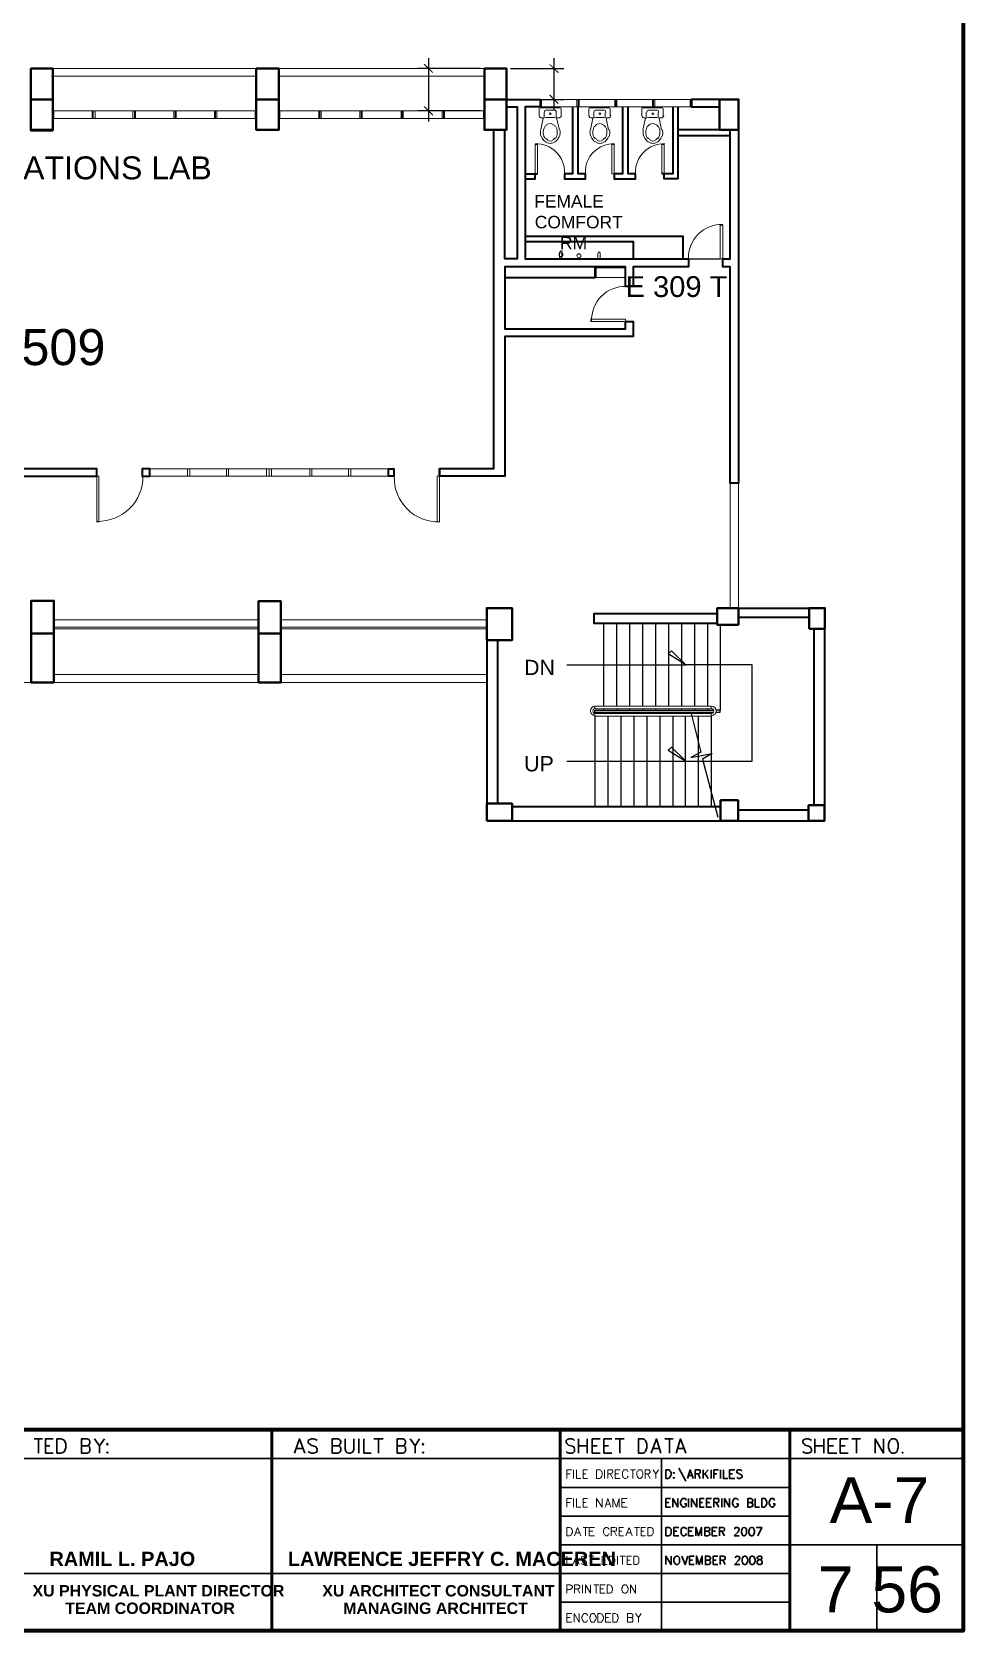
# Model space of a CAD drawing. Header units: inches. Extents: x 0 to 68.7, y 1.4 to 47.2.
# Drawn here: x 52.51 to 68.69, y 1.39 to 29.19 of the extents above; entities that cross this region are included whole.
import ezdxf

# ---------------------------------------------------------------- set-up
doc = ezdxf.new("R2010")
doc.units = ezdxf.units.IN
doc.header["$MEASUREMENT"] = 0
for name, color, linetype in [('PDF_0', 7, 'Continuous'), ('PDF_column', 7, 'Continuous'), ('PDF_furniture', 1, 'Continuous'), ('PDF_PEN03', 3, 'Continuous'), ('PDF_PEN05', 5, 'Continuous'), ('PDF_PEN08', 6, 'Continuous'), ('PDF_text', 7, 'Continuous'), ('PDF_walls', 3, 'Continuous')]:
    doc.layers.add(name, color=color, linetype=linetype)
for name, color, linetype, true_color in [('PDF_DIMENSION', 9, 'Continuous', 0x808080), ('PDF_PEN02', 7, 'Continuous', 0xdda500), ('PDF_window', 7, 'Continuous', 0xdda500)]:
    doc.layers.add(name, color=color, linetype=linetype, true_color=true_color)
doc.styles.add('PDF ArialMT', font='arial.ttf')
doc.styles.add('PDF ArialRoundedMT Bold', font='arialbd.ttf')
doc.styles.add('PDF Swiss721BT-BlackOutline', font='arial.ttf')

msp = doc.modelspace()

# ---------------------------------------------------------------- linework, layer by layer
at = {"layer": 'PDF_0', "lineweight": 25}
for points in [[(63.918, 25.246), (64.466, 25.246)], [(62.449, 17.47), (62.449, 18.91)], [(62.899, 17.47), (62.899, 18.91)], [(63.124, 17.47), (63.124, 18.91)], [(63.575, 17.47), (63.575, 18.91)], [(63.8, 17.47), (63.8, 18.91)], [(64.025, 17.47), (64.025, 18.91)], [(64.251, 17.47), (64.251, 18.91)], [(62.674, 17.47), (62.674, 18.9)], [(63.35, 17.47), (63.35, 18.9)], [(64.466, 18.881), (64.466, 17.402), (64.397, 17.402)], [(64.466, 18.802), (64.466, 17.47)], [(61.802, 18.185), (63.869, 18.185), (63.624, 18.43)], [(63.565, 16.707), (63.869, 16.511), (65.024, 16.511), (65.024, 18.185), (63.869, 18.185), (63.565, 18.381)], [(62.292, 17.363), (62.292, 17.402), (64.348, 17.402)], [(62.292, 17.343), (62.292, 17.363), (64.348, 17.363)], [(62.292, 17.294), (62.292, 15.727)], [(62.449, 17.402), (62.449, 17.421)], [(62.517, 17.363), (62.517, 17.343)], [(62.517, 17.294), (62.517, 15.727)], [(62.674, 17.402), (62.674, 17.421)], [(62.742, 17.363), (62.742, 17.343)], [(62.742, 17.294), (62.742, 15.727)], [(62.899, 17.402), (62.899, 17.421)], [(62.968, 17.363), (62.968, 17.343)], [(62.968, 17.294), (62.968, 15.727)], [(63.124, 17.402), (63.124, 17.421)], [(63.193, 17.363), (63.193, 17.343)], [(63.193, 17.294), (63.193, 15.727)], [(63.35, 17.392), (63.35, 17.421)], [(63.418, 17.363), (63.418, 17.343)], [(63.418, 17.294), (63.418, 15.727)], [(63.575, 17.402), (63.575, 17.421)], [(63.643, 17.363), (63.643, 17.343)], [(63.643, 17.294), (63.643, 15.727)], [(63.8, 17.402), (63.8, 17.421)], [(63.859, 17.363), (63.859, 17.343)], [(63.859, 17.294), (63.859, 15.727)], [(63.957, 17.363), (64.133, 16.667), (63.957, 16.579), (64.329, 16.648), (64.162, 16.55), (64.427, 15.541)], [(64.025, 17.402), (64.025, 17.421)], [(64.084, 17.363), (64.084, 17.343)], [(64.084, 17.294), (64.084, 15.727)], [(64.251, 17.402), (64.251, 17.421)], [(64.309, 17.294), (64.309, 15.727)], [(64.397, 17.363), (64.466, 17.363), (64.466, 17.402)], [(61.802, 16.511), (63.869, 16.511), (63.624, 16.755)]]:
    msp.add_lwpolyline(points, dxfattribs=at)
at = {"layer": 'PDF_0', "color": 8, "true_color": 0x808080, "transparency": 33554559}
for points in [[(59.481, 28.487), (59.315, 28.624), (59.335, 28.634)], [(61.665, 28.487), (61.499, 28.624), (61.509, 28.634)], [(59.472, 28.477), (59.481, 28.487), (59.315, 28.624)], [(61.646, 28.477), (61.665, 28.487), (61.499, 28.624)], [(61.509, 28.105), (61.499, 28.086), (61.665, 27.949)], [(61.499, 28.086), (61.665, 27.949), (61.646, 27.939)], [(59.335, 27.9), (59.315, 27.89), (59.481, 27.753)], [(59.315, 27.89), (59.481, 27.753), (59.472, 27.733)]]:
    msp.add_solid(points, dxfattribs=at)
at = {"layer": 'PDF_column', "lineweight": 40}
for points in [[(52.489, 28.556), (52.871, 28.556), (52.871, 27.479), (52.489, 27.479)], [(56.407, 28.556), (56.798, 28.556), (56.798, 28.017), (56.407, 28.017)], [(60.373, 28.556), (60.755, 28.556), (60.755, 28.017), (60.373, 28.017)], [(52.489, 28.017), (52.871, 28.017), (52.871, 27.488), (52.489, 27.488)], [(56.407, 28.017), (56.798, 28.017), (56.798, 27.488), (56.407, 27.488)], [(60.373, 28.017), (60.755, 28.017), (60.755, 27.488), (60.373, 27.488)], [(64.456, 28.017), (64.789, 28.017), (64.789, 27.488), (64.456, 27.488)], [(52.499, 17.882), (52.891, 17.882), (52.891, 19.302), (52.499, 19.302)], [(56.446, 19.292), (56.837, 19.292), (56.837, 18.734), (56.446, 18.734)], [(56.446, 19.292), (56.837, 19.292), (56.837, 18.734), (56.446, 18.734)], [(56.446, 17.882), (56.837, 17.882), (56.837, 19.292), (56.446, 19.292)], [(56.446, 19.292), (56.837, 19.292), (56.837, 18.734), (56.446, 18.734)], [(60.412, 18.616), (60.852, 18.616), (60.852, 19.174), (60.412, 19.174)], [(64.789, 18.881), (64.417, 18.881), (64.417, 19.174), (64.789, 19.174)], [(66.013, 18.812), (66.287, 18.812), (66.287, 19.174), (66.013, 19.174)], [(60.412, 15.473), (60.412, 15.776), (60.852, 15.776), (60.852, 15.473)], [(64.779, 15.473), (64.476, 15.473), (64.476, 15.835), (64.779, 15.835)], [(66.003, 15.747), (66.278, 15.747), (66.278, 15.473), (66.003, 15.473)]]:
    msp.add_lwpolyline(points, close=True, dxfattribs=at)
for points in [[(52.499, 18.734), (52.891, 18.734)], [(64.779, 15.835), (64.779, 15.531)]]:
    msp.add_lwpolyline(points, dxfattribs=at)
at = {"layer": 'PDF_DIMENSION', "lineweight": 25}
for points in [[(59.403, 28.732), (59.403, 27.635)], [(61.577, 28.732), (61.577, 27.841)], [(60.304, 28.556), (59.217, 28.556)], [(60.823, 28.556), (61.753, 28.556)], [(60.304, 27.821), (59.217, 27.821)], [(60.823, 28.017), (61.753, 28.017)]]:
    msp.add_lwpolyline(points, dxfattribs=at)
at = {"layer": 'PDF_furniture', "lineweight": 9}
for points in [[(61.323, 27.733), (61.323, 27.861)], [(61.332, 27.87), (61.695, 27.87)], [(61.332, 27.861), (61.332, 27.861)], [(61.577, 27.831), (61.44, 27.831)], [(61.695, 27.861), (61.695, 27.861)], [(61.704, 27.861), (61.704, 27.733)], [(62.184, 27.733), (62.184, 27.861)], [(62.194, 27.87), (62.547, 27.87)], [(62.194, 27.861), (62.194, 27.861)], [(62.439, 27.831), (62.302, 27.831)], [(62.547, 27.861), (62.547, 27.861)], [(62.556, 27.861), (62.556, 27.733)], [(63.105, 27.87), (63.467, 27.87)], [(63.105, 27.733), (63.105, 27.861)], [(63.359, 27.831), (63.222, 27.831)], [(63.467, 27.861), (63.467, 27.861)], [(63.477, 27.861), (63.477, 27.733)], [(61.352, 27.488), (61.391, 27.694)], [(61.411, 27.792), (61.411, 27.714)], [(61.45, 27.655), (61.45, 27.655)], [(61.577, 27.655), (61.577, 27.655)], [(61.616, 27.714), (61.616, 27.792)], [(61.626, 27.694), (61.675, 27.488)], [(62.214, 27.488), (62.253, 27.694)], [(62.272, 27.792), (62.272, 27.714)], [(62.302, 27.655), (62.302, 27.655)], [(62.439, 27.655), (62.439, 27.655)], [(62.468, 27.714), (62.468, 27.792)], [(62.488, 27.694), (62.527, 27.488)], [(63.124, 27.488), (63.173, 27.694)], [(63.183, 27.792), (63.183, 27.714)], [(63.222, 27.655), (63.222, 27.655)], [(63.359, 27.655), (63.359, 27.655)], [(63.389, 27.714), (63.389, 27.792)], [(63.408, 27.694), (63.448, 27.488)], [(61.675, 25.363), (61.675, 25.265), (61.714, 25.265), (61.714, 25.363)], [(61.704, 25.383), (61.695, 25.383)], [(62.341, 25.344), (62.341, 25.246), (62.38, 25.246), (62.38, 25.344)], [(62.361, 25.363), (62.361, 25.363)]]:
    msp.add_lwpolyline(points, dxfattribs=at)
at = {"layer": 'PDF_furniture', "lineweight": 0}
for points in [[(61.509, 27.89), (61.509, 27.89)], [(62.37, 27.89), (62.37, 27.89)], [(63.291, 27.89), (63.291, 27.89)]]:
    msp.add_lwpolyline(points, dxfattribs=at)
at = {"layer": 'PDF_furniture', "lineweight": 9}
for points in [[(61.325, 27.739, 0.45424), (61.377, 27.696, -0.067454), (61.657, 27.696, 0.45424), (61.707, 27.739)], [(61.428, 27.551, 0.089786), (61.403, 27.503, 0.081529), (61.394, 27.445, 0.081529), (61.402, 27.387, 0.089786), (61.428, 27.34)], [(61.601, 27.552, 0.104569), (61.562, 27.584, 0.118158), (61.516, 27.597, 0.118158), (61.469, 27.586, 0.104569), (61.431, 27.552)], [(61.604, 27.34, 0.089786), (61.629, 27.388, 0.081529), (61.638, 27.446, 0.081529), (61.63, 27.504, 0.089786), (61.604, 27.551)], [(62.187, 27.739, 0.45424), (62.239, 27.696, -0.067454), (62.519, 27.696, 0.45424), (62.569, 27.739)], [(62.289, 27.551, 0.089786), (62.265, 27.503, 0.081529), (62.255, 27.445, 0.081529), (62.263, 27.387, 0.089786), (62.29, 27.34)], [(62.463, 27.552, 0.104569), (62.423, 27.584, 0.118158), (62.378, 27.597, 0.118158), (62.331, 27.586, 0.104569), (62.293, 27.552)], [(62.466, 27.34, 0.089786), (62.491, 27.388, 0.081529), (62.5, 27.446, 0.081529), (62.492, 27.504, 0.089786), (62.466, 27.551)], [(63.107, 27.739, 0.45424), (63.159, 27.696, -0.067454), (63.439, 27.696, 0.45424), (63.489, 27.739)], [(63.21, 27.551, 0.089786), (63.185, 27.503, 0.081529), (63.176, 27.445, 0.081529), (63.184, 27.387, 0.089786), (63.21, 27.34)], [(63.383, 27.552, 0.104569), (63.344, 27.584, 0.118158), (63.298, 27.597, 0.118158), (63.252, 27.586, 0.104569), (63.213, 27.552)], [(63.387, 27.34, 0.089786), (63.411, 27.388, 0.081529), (63.421, 27.446, 0.081529), (63.413, 27.504, 0.089786), (63.387, 27.551)], [(61.349, 27.49, 0.049007), (61.345, 27.445, 0.081529), (61.357, 27.372)], [(61.452, 27.27, 0.118158), (61.516, 27.254, 0.118158), (61.58, 27.27)], [(61.469, 27.305, 0.118158), (61.516, 27.294, 0.118158), (61.563, 27.305)], [(61.675, 27.372, 0.081529), (61.687, 27.446, 0.049007), (61.683, 27.49)], [(62.211, 27.49, 0.049007), (62.206, 27.445, 0.081529), (62.219, 27.372)], [(62.313, 27.27, 0.118158), (62.378, 27.254, 0.118158), (62.442, 27.27)], [(62.331, 27.305, 0.118158), (62.378, 27.294, 0.118158), (62.424, 27.305)], [(62.537, 27.372, 0.081529), (62.549, 27.446, 0.049007), (62.545, 27.49)], [(63.131, 27.49, 0.049007), (63.127, 27.445, 0.081529), (63.139, 27.372)], [(63.234, 27.27, 0.118158), (63.298, 27.254, 0.118158), (63.363, 27.27)], [(63.252, 27.305, 0.118158), (63.298, 27.294, 0.118158), (63.345, 27.305)], [(63.458, 27.372, 0.081529), (63.47, 27.446, 0.049007), (63.465, 27.49)], [(62.38, 25.349, 0.414246), (62.365, 25.363, 0.414246), (62.351, 25.349)]]:
    msp.add_lwpolyline(points, format="xyb", dxfattribs=at)
for centre, radius in [((61.516, 27.769), 0.0147), ((61.516, 27.769), 0.0147), ((62.378, 27.769), 0.0147), ((62.378, 27.769), 0.0147), ((63.298, 27.769), 0.0147), ((63.298, 27.769), 0.0147), ((61.7, 25.319), 0.0343), ((62.013, 25.3), 0.0343)]:
    msp.add_circle(centre, radius, dxfattribs=at)
for centre, radius, start, end in [((61.447, 27.798), 0.0343, 90.0218, 180.0219), ((61.585, 27.798), 0.0343, 0.0218, 90.0219), ((62.309, 27.798), 0.0343, 90.0218, 180.0219), ((62.446, 27.798), 0.0343, 0.0218, 90.0219), ((63.23, 27.798), 0.0343, 90.0218, 180.0219), ((63.367, 27.798), 0.0343, 0.0218, 90.0219), ((61.545, 27.436), 0.191, 198.6656, 219.1881), ((61.526, 27.426), 0.171, 219.1881, 243.0669), ((61.526, 27.426), 0.122, 219.1882, 243.0669), ((61.506, 27.426), 0.122, 296.9769, 320.8555), ((61.506, 27.426), 0.171, 296.9769, 320.8556), ((61.487, 27.436), 0.191, 320.8556, 341.3781), ((62.407, 27.436), 0.191, 198.6656, 219.1881), ((62.388, 27.426), 0.171, 219.1881, 243.0669), ((62.388, 27.426), 0.122, 219.1882, 243.0669), ((62.368, 27.426), 0.122, 296.9769, 320.8555), ((62.368, 27.426), 0.171, 296.9769, 320.8556), ((62.348, 27.436), 0.191, 320.8556, 341.3781), ((63.328, 27.436), 0.191, 198.6656, 219.1881), ((63.308, 27.426), 0.171, 219.1881, 243.0669), ((63.308, 27.426), 0.122, 219.1882, 243.0669), ((63.289, 27.426), 0.122, 296.9769, 320.8555), ((63.289, 27.426), 0.171, 296.9769, 320.8556), ((63.269, 27.436), 0.191, 320.8556, 341.3781), ((61.7, 25.368), 0.0147, 89.9969, 180.0031), ((61.709, 25.368), 0.0147, 359.9969, 90.0031)]:
    msp.add_arc(centre, radius, start, end, dxfattribs=at)
at = {"layer": 'PDF_PEN02', "lineweight": 20}
for points in [[(61.802, 4.044), (61.802, 4.191), (61.891, 4.191)], [(61.92, 4.044), (61.92, 4.191)], [(61.969, 4.191), (61.969, 4.044), (62.047, 4.044)], [(62.165, 4.044), (62.086, 4.044), (62.086, 4.191), (62.165, 4.191)], [(62.458, 4.044), (62.458, 4.191)], [(62.517, 4.044), (62.517, 4.191), (62.566, 4.191), (62.586, 4.191), (62.596, 4.182), (62.605, 4.162), (62.605, 4.152), (62.596, 4.142), (62.586, 4.133), (62.566, 4.123), (62.517, 4.123)], [(62.733, 4.044), (62.645, 4.044), (62.645, 4.191), (62.733, 4.191)], [(62.87, 4.162), (62.86, 4.172), (62.85, 4.191), (62.831, 4.191), (62.811, 4.191), (62.791, 4.191), (62.782, 4.172), (62.772, 4.162), (62.772, 4.142), (62.772, 4.103), (62.772, 4.084), (62.782, 4.064), (62.791, 4.054), (62.811, 4.044), (62.831, 4.044), (62.85, 4.054), (62.86, 4.064), (62.87, 4.084)], [(62.909, 4.191), (62.997, 4.191)], [(62.948, 4.191), (62.948, 4.044)], [(63.164, 4.044), (63.164, 4.191), (63.222, 4.191), (63.242, 4.191), (63.242, 4.182), (63.252, 4.162), (63.252, 4.152), (63.242, 4.142), (63.242, 4.133), (63.222, 4.123), (63.164, 4.123)], [(63.301, 4.191), (63.35, 4.123), (63.399, 4.191)], [(61.802, 4.123), (61.861, 4.123)], [(62.086, 4.123), (62.135, 4.123)], [(62.556, 4.123), (62.605, 4.044)], [(62.645, 4.123), (62.703, 4.123)], [(63.203, 4.123), (63.252, 4.044)], [(63.35, 4.123), (63.35, 4.044)], [(61.802, 3.545), (61.802, 3.692), (61.891, 3.692)], [(61.802, 3.623), (61.861, 3.623)], [(61.92, 3.545), (61.92, 3.692)], [(61.969, 3.692), (61.969, 3.545), (62.047, 3.545)], [(62.165, 3.545), (62.086, 3.545), (62.086, 3.692), (62.165, 3.692)], [(62.086, 3.623), (62.135, 3.623)], [(62.321, 3.545), (62.321, 3.692), (62.419, 3.545), (62.419, 3.692)], [(62.468, 3.545), (62.517, 3.692), (62.566, 3.545)], [(62.605, 3.545), (62.605, 3.692), (62.664, 3.545), (62.713, 3.692), (62.713, 3.545)], [(62.85, 3.545), (62.762, 3.545), (62.762, 3.692), (62.85, 3.692)], [(62.762, 3.623), (62.811, 3.623)], [(62.488, 3.594), (62.547, 3.594)], [(61.939, 3.046), (61.988, 3.192), (62.047, 3.046)], [(61.959, 3.095), (62.028, 3.095)], [(62.086, 3.192), (62.174, 3.192)], [(62.126, 3.192), (62.126, 3.046)], [(62.282, 3.046), (62.194, 3.046), (62.194, 3.192), (62.282, 3.192)], [(62.194, 3.124), (62.253, 3.124)], [(62.537, 3.163), (62.527, 3.173), (62.517, 3.183), (62.507, 3.192), (62.478, 3.192), (62.468, 3.183), (62.458, 3.173), (62.449, 3.163), (62.439, 3.134), (62.439, 3.104), (62.449, 3.085), (62.458, 3.065), (62.468, 3.055), (62.478, 3.046), (62.507, 3.046), (62.517, 3.055), (62.527, 3.065), (62.537, 3.085)], [(62.576, 3.046), (62.576, 3.192), (62.635, 3.192), (62.654, 3.183), (62.664, 3.183), (62.664, 3.163), (62.664, 3.153), (62.664, 3.134), (62.654, 3.134), (62.635, 3.124), (62.576, 3.124)], [(62.625, 3.124), (62.664, 3.046)], [(62.791, 3.046), (62.713, 3.046), (62.713, 3.192), (62.791, 3.192)], [(62.713, 3.124), (62.762, 3.124)], [(62.831, 3.046), (62.889, 3.192), (62.938, 3.046)], [(62.85, 3.095), (62.919, 3.095)], [(62.978, 3.192), (63.066, 3.192)], [(63.017, 3.192), (63.017, 3.046)], [(63.173, 3.046), (63.095, 3.046), (63.095, 3.192), (63.173, 3.192)], [(63.095, 3.124), (63.144, 3.124)], [(61.802, 2.693), (61.802, 2.546), (61.881, 2.546)], [(61.91, 2.546), (61.969, 2.693), (62.018, 2.546)], [(61.93, 2.595), (61.998, 2.595)], [(62.145, 2.673), (62.135, 2.683), (62.116, 2.693), (62.086, 2.693), (62.067, 2.683), (62.057, 2.673), (62.057, 2.664), (62.067, 2.644), (62.067, 2.634), (62.086, 2.634), (62.116, 2.615), (62.135, 2.605), (62.145, 2.585), (62.145, 2.566), (62.135, 2.556), (62.116, 2.546), (62.086, 2.546), (62.067, 2.556), (62.057, 2.566)], [(62.184, 2.693), (62.272, 2.693)], [(62.233, 2.693), (62.233, 2.546)], [(62.507, 2.546), (62.419, 2.546), (62.419, 2.693), (62.507, 2.693)], [(62.419, 2.624), (62.478, 2.624)], [(62.684, 2.546), (62.684, 2.693)], [(62.733, 2.693), (62.821, 2.693)], [(62.772, 2.693), (62.772, 2.546)], [(62.929, 2.546), (62.85, 2.546), (62.85, 2.693), (62.929, 2.693)], [(62.85, 2.624), (62.899, 2.624)], [(61.802, 2.047), (61.802, 2.194), (61.861, 2.194), (61.881, 2.184), (61.891, 2.184), (61.9, 2.164), (61.9, 2.145), (61.891, 2.135), (61.881, 2.125), (61.861, 2.115), (61.802, 2.115)], [(61.939, 2.047), (61.939, 2.194), (61.998, 2.194), (62.018, 2.184), (62.028, 2.184), (62.028, 2.164), (62.028, 2.154), (62.028, 2.135), (62.018, 2.135), (61.998, 2.125), (61.939, 2.125)], [(61.988, 2.125), (62.028, 2.047)], [(62.077, 2.047), (62.077, 2.194)], [(62.126, 2.047), (62.126, 2.194), (62.214, 2.047), (62.214, 2.194)], [(62.272, 2.194), (62.361, 2.194)], [(62.312, 2.194), (62.312, 2.047)], [(62.468, 2.047), (62.38, 2.047), (62.38, 2.194), (62.468, 2.194)], [(62.38, 2.125), (62.439, 2.125)], [(62.909, 2.047), (62.909, 2.194), (62.997, 2.047), (62.997, 2.194)], [(61.891, 1.547), (61.802, 1.547), (61.802, 1.694), (61.891, 1.694)], [(61.93, 1.547), (61.93, 1.694), (62.018, 1.547), (62.018, 1.694)], [(62.165, 1.655), (62.155, 1.675), (62.145, 1.684), (62.135, 1.694), (62.106, 1.694), (62.096, 1.684), (62.086, 1.675), (62.077, 1.655), (62.067, 1.635), (62.067, 1.606), (62.077, 1.577), (62.086, 1.567), (62.096, 1.547), (62.106, 1.547), (62.135, 1.547), (62.145, 1.547), (62.155, 1.567), (62.165, 1.577)], [(62.566, 1.547), (62.478, 1.547), (62.478, 1.694), (62.566, 1.694)], [(62.919, 1.626), (62.938, 1.616), (62.948, 1.606), (62.948, 1.596), (62.948, 1.577), (62.948, 1.557), (62.938, 1.547), (62.919, 1.547), (62.86, 1.547), (62.86, 1.694), (62.919, 1.694), (62.938, 1.684), (62.948, 1.684), (62.948, 1.665), (62.948, 1.655), (62.948, 1.635), (62.938, 1.626), (62.919, 1.626), (62.86, 1.626)], [(62.997, 1.694), (63.046, 1.626), (63.095, 1.694)], [(61.802, 1.626), (61.861, 1.626)], [(62.478, 1.626), (62.527, 1.626)], [(63.046, 1.626), (63.046, 1.547)]]:
    msp.add_lwpolyline(points, dxfattribs=at)
for points in [[(62.321, 4.044), (62.321, 4.191), (62.37, 4.191), (62.39, 4.191), (62.4, 4.172), (62.41, 4.162), (62.419, 4.142), (62.419, 4.103), (62.41, 4.084), (62.4, 4.064), (62.39, 4.054), (62.37, 4.044)], [(63.056, 4.191), (63.046, 4.191), (63.036, 4.172), (63.026, 4.162), (63.017, 4.142), (63.017, 4.103), (63.026, 4.084), (63.036, 4.064), (63.046, 4.054), (63.056, 4.044), (63.085, 4.044), (63.095, 4.054), (63.115, 4.064), (63.115, 4.084), (63.124, 4.103), (63.124, 4.142), (63.115, 4.162), (63.115, 4.172), (63.095, 4.191), (63.085, 4.191)], [(61.802, 3.046), (61.802, 3.192), (61.851, 3.192), (61.871, 3.183), (61.881, 3.173), (61.891, 3.163), (61.9, 3.134), (61.9, 3.104), (61.891, 3.085), (61.881, 3.065), (61.871, 3.055), (61.851, 3.046)], [(63.213, 3.046), (63.213, 3.192), (63.261, 3.192), (63.281, 3.183), (63.291, 3.173), (63.301, 3.163), (63.301, 3.134), (63.301, 3.104), (63.301, 3.085), (63.291, 3.065), (63.281, 3.055), (63.261, 3.046)], [(62.547, 2.546), (62.547, 2.693), (62.586, 2.693), (62.605, 2.683), (62.625, 2.673), (62.625, 2.664), (62.635, 2.634), (62.635, 2.605), (62.625, 2.576), (62.625, 2.566), (62.605, 2.556), (62.586, 2.546)], [(62.968, 2.546), (62.968, 2.693), (63.017, 2.693), (63.036, 2.683), (63.046, 2.673), (63.056, 2.664), (63.056, 2.634), (63.056, 2.605), (63.056, 2.576), (63.046, 2.566), (63.036, 2.556), (63.017, 2.546)], [(62.507, 2.047), (62.507, 2.194), (62.547, 2.194), (62.566, 2.184), (62.586, 2.174), (62.586, 2.154), (62.596, 2.135), (62.596, 2.105), (62.586, 2.076), (62.586, 2.066), (62.566, 2.056), (62.547, 2.047)], [(62.801, 2.194), (62.791, 2.184), (62.772, 2.174), (62.772, 2.154), (62.762, 2.135), (62.762, 2.105), (62.772, 2.076), (62.772, 2.066), (62.791, 2.056), (62.801, 2.047), (62.831, 2.047), (62.84, 2.056), (62.85, 2.066), (62.86, 2.076), (62.87, 2.105), (62.87, 2.135), (62.86, 2.154), (62.85, 2.174), (62.84, 2.184), (62.831, 2.194)], [(62.243, 1.694), (62.233, 1.684), (62.214, 1.675), (62.214, 1.655), (62.204, 1.635), (62.204, 1.606), (62.214, 1.577), (62.214, 1.567), (62.233, 1.547), (62.243, 1.547), (62.272, 1.547), (62.282, 1.547), (62.292, 1.567), (62.302, 1.577), (62.312, 1.606), (62.312, 1.635), (62.302, 1.655), (62.292, 1.675), (62.282, 1.684), (62.272, 1.694)], [(62.341, 1.547), (62.341, 1.694), (62.39, 1.694), (62.41, 1.684), (62.419, 1.675), (62.429, 1.655), (62.439, 1.635), (62.439, 1.606), (62.429, 1.577), (62.419, 1.567), (62.41, 1.547), (62.39, 1.547)], [(62.605, 1.547), (62.605, 1.694), (62.645, 1.694), (62.664, 1.684), (62.684, 1.675), (62.684, 1.655), (62.694, 1.635), (62.694, 1.606), (62.684, 1.577), (62.684, 1.567), (62.664, 1.547), (62.645, 1.547)]]:
    msp.add_lwpolyline(points, close=True, dxfattribs=at)
at = {"layer": 'PDF_PEN03', "lineweight": 30}
for points in [[(52.548, 4.73), (52.695, 4.73)], [(52.627, 4.73), (52.627, 4.485)], [(52.881, 4.485), (52.744, 4.485), (52.744, 4.73), (52.881, 4.73)], [(53.469, 4.612), (53.498, 4.603), (53.508, 4.593), (53.518, 4.563), (53.518, 4.534), (53.508, 4.505), (53.498, 4.495), (53.469, 4.485), (53.371, 4.485), (53.371, 4.73), (53.469, 4.73), (53.498, 4.72), (53.508, 4.71), (53.518, 4.681), (53.518, 4.661), (53.508, 4.642), (53.498, 4.622), (53.469, 4.612), (53.371, 4.612)], [(53.596, 4.73), (53.684, 4.612), (53.772, 4.73)], [(57.072, 4.485), (57.161, 4.73), (57.249, 4.485)], [(57.464, 4.701), (57.445, 4.72), (57.405, 4.73), (57.366, 4.73), (57.337, 4.72), (57.307, 4.701), (57.307, 4.671), (57.317, 4.652), (57.337, 4.642), (57.356, 4.622), (57.415, 4.603), (57.445, 4.593), (57.454, 4.573), (57.464, 4.554), (57.464, 4.514), (57.445, 4.495), (57.405, 4.485), (57.366, 4.485), (57.337, 4.495), (57.307, 4.514)], [(57.826, 4.612), (57.856, 4.603), (57.866, 4.593), (57.875, 4.563), (57.875, 4.534), (57.866, 4.505), (57.856, 4.495), (57.826, 4.485), (57.729, 4.485), (57.729, 4.73), (57.826, 4.73), (57.856, 4.72), (57.866, 4.71), (57.875, 4.681), (57.875, 4.661), (57.866, 4.642), (57.856, 4.622), (57.826, 4.612), (57.729, 4.612)], [(57.954, 4.73), (57.954, 4.554), (57.964, 4.514), (57.983, 4.495), (58.022, 4.485), (58.042, 4.485), (58.071, 4.495), (58.091, 4.514), (58.101, 4.554), (58.101, 4.73)], [(58.189, 4.485), (58.189, 4.73)], [(58.277, 4.73), (58.277, 4.485), (58.404, 4.485)], [(58.453, 4.73), (58.61, 4.73)], [(58.532, 4.73), (58.532, 4.485)], [(58.953, 4.612), (58.982, 4.603), (58.992, 4.593), (59.002, 4.563), (59.002, 4.534), (58.992, 4.505), (58.982, 4.495), (58.953, 4.485), (58.855, 4.485), (58.855, 4.73), (58.953, 4.73), (58.982, 4.72), (58.992, 4.71), (59.002, 4.681), (59.002, 4.661), (58.992, 4.642), (58.982, 4.622), (58.953, 4.612), (58.855, 4.612)], [(59.08, 4.73), (59.168, 4.612), (59.246, 4.73)], [(61.939, 4.701), (61.92, 4.72), (61.891, 4.73), (61.842, 4.73), (61.812, 4.72), (61.793, 4.701), (61.793, 4.671), (61.802, 4.652), (61.812, 4.642), (61.832, 4.622), (61.9, 4.603), (61.92, 4.593), (61.93, 4.573), (61.939, 4.554), (61.939, 4.514), (61.92, 4.495), (61.891, 4.485), (61.842, 4.485), (61.812, 4.495), (61.793, 4.514)], [(62.008, 4.485), (62.008, 4.73)], [(62.155, 4.73), (62.155, 4.485)], [(62.38, 4.485), (62.243, 4.485), (62.243, 4.73), (62.38, 4.73)], [(62.586, 4.485), (62.449, 4.485), (62.449, 4.73), (62.586, 4.73)], [(62.645, 4.73), (62.801, 4.73)], [(62.723, 4.73), (62.723, 4.485)], [(63.271, 4.485), (63.359, 4.73), (63.438, 4.485)], [(63.506, 4.73), (63.653, 4.73)], [(63.585, 4.73), (63.585, 4.485)], [(63.702, 4.485), (63.781, 4.73), (63.869, 4.485)], [(66.052, 4.701), (66.033, 4.72), (65.994, 4.73), (65.955, 4.73), (65.925, 4.72), (65.906, 4.701), (65.906, 4.671), (65.915, 4.652), (65.925, 4.642), (65.945, 4.622), (66.003, 4.603), (66.033, 4.593), (66.043, 4.573), (66.052, 4.554), (66.052, 4.514), (66.033, 4.495), (65.994, 4.485), (65.955, 4.485), (65.925, 4.495), (65.906, 4.514)], [(66.111, 4.485), (66.111, 4.73)], [(66.268, 4.73), (66.268, 4.485)], [(66.493, 4.485), (66.346, 4.485), (66.346, 4.73), (66.493, 4.73)], [(66.689, 4.485), (66.552, 4.485), (66.552, 4.73), (66.689, 4.73)], [(66.758, 4.73), (66.904, 4.73)], [(66.836, 4.73), (66.836, 4.485)], [(67.159, 4.485), (67.159, 4.73), (67.306, 4.485), (67.306, 4.73)], [(52.744, 4.612), (52.822, 4.612)], [(53.684, 4.612), (53.684, 4.485)], [(57.112, 4.563), (57.219, 4.563)], [(59.168, 4.612), (59.168, 4.485)], [(62.008, 4.612), (62.155, 4.612)], [(62.243, 4.612), (62.331, 4.612)], [(62.449, 4.612), (62.527, 4.612)], [(63.301, 4.563), (63.408, 4.563)], [(63.732, 4.563), (63.839, 4.563)], [(66.111, 4.612), (66.268, 4.612)], [(66.346, 4.612), (66.434, 4.612)], [(66.552, 4.612), (66.64, 4.612)], [(67.639, 4.505), (67.629, 4.495), (67.639, 4.485), (67.649, 4.495)], [(68.687, 4.387), (34.343, 4.387)], [(63.448, 4.387), (63.448, 1.391)], [(63.751, 4.221), (63.869, 3.995)], [(63.898, 4.044), (63.947, 4.191), (63.996, 4.044)], [(64.035, 4.044), (64.035, 4.191), (64.094, 4.191), (64.113, 4.191), (64.123, 4.182), (64.123, 4.162), (64.123, 4.152), (64.123, 4.142), (64.113, 4.133), (64.094, 4.123), (64.035, 4.123)], [(64.172, 4.044), (64.172, 4.191)], [(64.26, 4.191), (64.172, 4.093)], [(64.309, 4.044), (64.309, 4.191)], [(64.358, 4.044), (64.358, 4.191), (64.437, 4.191)], [(64.476, 4.044), (64.476, 4.191)], [(64.525, 4.191), (64.525, 4.044), (64.603, 4.044)], [(64.721, 4.044), (64.632, 4.044), (64.632, 4.191), (64.721, 4.191)], [(64.848, 4.172), (64.828, 4.191), (64.809, 4.191), (64.789, 4.191), (64.77, 4.191), (64.76, 4.172), (64.76, 4.162), (64.76, 4.142), (64.77, 4.142), (64.779, 4.133), (64.819, 4.113), (64.828, 4.113), (64.838, 4.103), (64.848, 4.084), (64.848, 4.064), (64.828, 4.054), (64.809, 4.044), (64.789, 4.044), (64.77, 4.054), (64.76, 4.064)], [(63.918, 4.093), (63.976, 4.093)], [(64.084, 4.123), (64.123, 4.044)], [(64.202, 4.133), (64.26, 4.044)], [(64.358, 4.123), (64.407, 4.123)], [(64.632, 4.123), (64.681, 4.123)], [(65.68, 3.888), (61.685, 3.888)], [(63.604, 3.545), (63.526, 3.545), (63.526, 3.692), (63.604, 3.692)], [(63.526, 3.623), (63.575, 3.623)], [(63.643, 3.545), (63.643, 3.692), (63.732, 3.545), (63.732, 3.692)], [(63.878, 3.663), (63.878, 3.672), (63.859, 3.692), (63.849, 3.692), (63.82, 3.692), (63.81, 3.692), (63.8, 3.672), (63.79, 3.663), (63.781, 3.633), (63.781, 3.604), (63.79, 3.584), (63.8, 3.565), (63.81, 3.555), (63.82, 3.545), (63.849, 3.545), (63.859, 3.555), (63.878, 3.565), (63.878, 3.584), (63.878, 3.604), (63.849, 3.604)], [(63.918, 3.545), (63.918, 3.692)], [(63.967, 3.545), (63.967, 3.692), (64.065, 3.545), (64.065, 3.692)], [(64.192, 3.545), (64.113, 3.545), (64.113, 3.692), (64.192, 3.692)], [(64.113, 3.623), (64.162, 3.623)], [(64.319, 3.545), (64.231, 3.545), (64.231, 3.692), (64.319, 3.692)], [(64.231, 3.623), (64.29, 3.623)], [(64.358, 3.545), (64.358, 3.692), (64.417, 3.692), (64.437, 3.692), (64.437, 3.682), (64.446, 3.663), (64.446, 3.653), (64.437, 3.633), (64.417, 3.623), (64.358, 3.623)], [(64.397, 3.623), (64.446, 3.545)], [(64.495, 3.545), (64.495, 3.692)], [(64.544, 3.545), (64.544, 3.692), (64.632, 3.545), (64.632, 3.692)], [(64.779, 3.663), (64.779, 3.672), (64.76, 3.692), (64.75, 3.692), (64.721, 3.692), (64.711, 3.692), (64.701, 3.672), (64.691, 3.663), (64.681, 3.633), (64.681, 3.604), (64.691, 3.584), (64.701, 3.565), (64.711, 3.555), (64.721, 3.545), (64.75, 3.545), (64.76, 3.555), (64.779, 3.565), (64.779, 3.584), (64.779, 3.604), (64.75, 3.604)], [(64.995, 3.623), (65.014, 3.614), (65.024, 3.614), (65.034, 3.594), (65.034, 3.574), (65.024, 3.555), (65.014, 3.555), (64.995, 3.545), (64.946, 3.545), (64.946, 3.692), (64.995, 3.692), (65.014, 3.692), (65.024, 3.682), (65.034, 3.663), (65.034, 3.653), (65.024, 3.633), (65.014, 3.633), (64.995, 3.623), (64.946, 3.623)], [(65.073, 3.692), (65.073, 3.545), (65.152, 3.545)], [(65.416, 3.663), (65.406, 3.672), (65.396, 3.692), (65.387, 3.692), (65.357, 3.692), (65.347, 3.692), (65.338, 3.672), (65.328, 3.663), (65.318, 3.633), (65.318, 3.604), (65.328, 3.584), (65.338, 3.565), (65.347, 3.555), (65.357, 3.545), (65.387, 3.545), (65.396, 3.555), (65.406, 3.565), (65.416, 3.584), (65.416, 3.604), (65.387, 3.604)], [(65.68, 3.388), (61.685, 3.388)], [(63.751, 3.046), (63.663, 3.046), (63.663, 3.192), (63.751, 3.192)], [(63.663, 3.124), (63.712, 3.124)], [(63.878, 3.163), (63.878, 3.173), (63.859, 3.183), (63.849, 3.192), (63.82, 3.192), (63.81, 3.183), (63.8, 3.173), (63.79, 3.163), (63.79, 3.134), (63.79, 3.104), (63.79, 3.085), (63.8, 3.065), (63.81, 3.055), (63.82, 3.046), (63.849, 3.046), (63.859, 3.055), (63.878, 3.065), (63.878, 3.085)], [(64.006, 3.046), (63.918, 3.046), (63.918, 3.192), (64.006, 3.192)], [(63.918, 3.124), (63.976, 3.124)], [(64.045, 3.046), (64.045, 3.192), (64.094, 3.046), (64.143, 3.192), (64.143, 3.046)], [(64.251, 3.124), (64.27, 3.114), (64.28, 3.104), (64.29, 3.095), (64.29, 3.075), (64.28, 3.055), (64.27, 3.055), (64.251, 3.046), (64.202, 3.046), (64.202, 3.192), (64.251, 3.192), (64.27, 3.183), (64.28, 3.183), (64.29, 3.163), (64.29, 3.153), (64.28, 3.134), (64.27, 3.134), (64.251, 3.124), (64.202, 3.124)], [(64.417, 3.046), (64.329, 3.046), (64.329, 3.192), (64.417, 3.192)], [(64.329, 3.124), (64.388, 3.124)], [(64.456, 3.046), (64.456, 3.192), (64.515, 3.192), (64.535, 3.183), (64.544, 3.163), (64.544, 3.153), (64.535, 3.134), (64.515, 3.124), (64.456, 3.124)], [(64.495, 3.124), (64.544, 3.046)], [(64.721, 3.163), (64.721, 3.183), (64.73, 3.183), (64.74, 3.192), (64.77, 3.192), (64.779, 3.183), (64.789, 3.183), (64.799, 3.163), (64.799, 3.153), (64.789, 3.134), (64.779, 3.114), (64.711, 3.046), (64.799, 3.046)], [(65.093, 3.192), (65.191, 3.192), (65.122, 3.046)], [(65.68, 2.889), (61.685, 2.889)], [(68.687, 2.889), (65.69, 2.889)], [(67.188, 2.889), (67.188, 1.391)], [(63.526, 2.546), (63.526, 2.693), (63.614, 2.546), (63.614, 2.693)], [(63.8, 2.693), (63.859, 2.546), (63.908, 2.693)], [(64.016, 2.546), (63.937, 2.546), (63.937, 2.693), (64.016, 2.693)], [(63.937, 2.624), (63.986, 2.624)], [(64.055, 2.546), (64.055, 2.693), (64.104, 2.546), (64.153, 2.693), (64.153, 2.546)], [(64.27, 2.624), (64.29, 2.615), (64.29, 2.605), (64.3, 2.595), (64.3, 2.576), (64.29, 2.556), (64.27, 2.546), (64.211, 2.546), (64.211, 2.693), (64.27, 2.693), (64.29, 2.683), (64.3, 2.664), (64.3, 2.654), (64.29, 2.634), (64.27, 2.624), (64.211, 2.624)], [(64.427, 2.546), (64.348, 2.546), (64.348, 2.693), (64.427, 2.693)], [(64.348, 2.624), (64.397, 2.624)], [(64.466, 2.546), (64.466, 2.693), (64.525, 2.693), (64.544, 2.683), (64.554, 2.683), (64.554, 2.664), (64.554, 2.654), (64.554, 2.634), (64.544, 2.634), (64.525, 2.624), (64.466, 2.624)], [(64.515, 2.624), (64.554, 2.546)], [(64.73, 2.664), (64.74, 2.683), (64.76, 2.693), (64.779, 2.693), (64.789, 2.683), (64.799, 2.683), (64.809, 2.664), (64.809, 2.654), (64.799, 2.634), (64.789, 2.615), (64.721, 2.546), (64.809, 2.546)], [(65.68, 2.389), (39.347, 2.389)], [(65.68, 1.89), (61.685, 1.89)]]:
    msp.add_lwpolyline(points, dxfattribs=at)
for points in [[(52.94, 4.485), (52.94, 4.73), (53.018, 4.73), (53.048, 4.72), (53.077, 4.701), (53.087, 4.671), (53.097, 4.642), (53.097, 4.573), (53.087, 4.544), (53.077, 4.514), (53.048, 4.495), (53.018, 4.485)], [(63.046, 4.485), (63.046, 4.73), (63.124, 4.73), (63.154, 4.72), (63.173, 4.701), (63.183, 4.671), (63.193, 4.642), (63.193, 4.573), (63.183, 4.544), (63.173, 4.514), (63.154, 4.495), (63.124, 4.485)], [(67.453, 4.73), (67.433, 4.72), (67.414, 4.701), (67.404, 4.671), (67.394, 4.642), (67.394, 4.573), (67.404, 4.544), (67.414, 4.514), (67.433, 4.495), (67.453, 4.485), (67.502, 4.485), (67.521, 4.495), (67.541, 4.514), (67.551, 4.544), (67.561, 4.573), (67.561, 4.642), (67.551, 4.671), (67.541, 4.701), (67.521, 4.72), (67.502, 4.73)], [(53.821, 4.652), (53.811, 4.642), (53.821, 4.622), (53.831, 4.642)], [(53.821, 4.505), (53.811, 4.495), (53.821, 4.485), (53.831, 4.495)], [(59.305, 4.652), (59.295, 4.642), (59.305, 4.622), (59.315, 4.642)], [(59.305, 4.505), (59.295, 4.495), (59.305, 4.485), (59.315, 4.495)], [(63.526, 4.044), (63.526, 4.191), (63.565, 4.191), (63.585, 4.191), (63.594, 4.172), (63.604, 4.162), (63.614, 4.142), (63.614, 4.103), (63.604, 4.084), (63.594, 4.064), (63.585, 4.054), (63.565, 4.044)], [(63.663, 4.142), (63.653, 4.142), (63.663, 4.133), (63.673, 4.142)], [(63.663, 4.054), (63.653, 4.054), (63.663, 4.044), (63.673, 4.054)], [(65.191, 3.545), (65.191, 3.692), (65.23, 3.692), (65.249, 3.692), (65.259, 3.672), (65.269, 3.663), (65.279, 3.633), (65.279, 3.604), (65.269, 3.584), (65.259, 3.565), (65.249, 3.555), (65.23, 3.545)], [(63.526, 3.046), (63.526, 3.192), (63.575, 3.192), (63.594, 3.183), (63.604, 3.173), (63.614, 3.163), (63.614, 3.134), (63.614, 3.104), (63.614, 3.085), (63.604, 3.065), (63.594, 3.055), (63.575, 3.046)], [(64.877, 3.192), (64.858, 3.183), (64.848, 3.163), (64.838, 3.134), (64.838, 3.104), (64.848, 3.075), (64.858, 3.055), (64.877, 3.046), (64.887, 3.046), (64.907, 3.055), (64.926, 3.075), (64.926, 3.104), (64.926, 3.134), (64.926, 3.163), (64.907, 3.183), (64.887, 3.192)], [(65.005, 3.192), (64.985, 3.183), (64.975, 3.163), (64.965, 3.134), (64.965, 3.104), (64.975, 3.075), (64.985, 3.055), (65.005, 3.046), (65.024, 3.046), (65.044, 3.055), (65.054, 3.075), (65.063, 3.104), (65.063, 3.134), (65.054, 3.163), (65.044, 3.183), (65.024, 3.192)], [(63.702, 2.693), (63.692, 2.683), (63.673, 2.673), (63.673, 2.664), (63.663, 2.634), (63.663, 2.605), (63.673, 2.576), (63.673, 2.566), (63.692, 2.556), (63.702, 2.546), (63.732, 2.546), (63.741, 2.556), (63.751, 2.566), (63.761, 2.576), (63.761, 2.605), (63.761, 2.634), (63.761, 2.664), (63.751, 2.673), (63.741, 2.683), (63.732, 2.693)], [(64.887, 2.693), (64.868, 2.683), (64.858, 2.664), (64.848, 2.634), (64.848, 2.605), (64.858, 2.576), (64.868, 2.556), (64.887, 2.546), (64.907, 2.546), (64.926, 2.556), (64.936, 2.576), (64.946, 2.605), (64.946, 2.634), (64.936, 2.664), (64.926, 2.683), (64.907, 2.693)], [(65.014, 2.693), (64.995, 2.683), (64.985, 2.664), (64.985, 2.634), (64.985, 2.605), (64.985, 2.576), (64.995, 2.556), (65.014, 2.546), (65.034, 2.546), (65.054, 2.556), (65.063, 2.576), (65.073, 2.605), (65.073, 2.634), (65.063, 2.664), (65.054, 2.683), (65.034, 2.693)], [(65.142, 2.693), (65.122, 2.683), (65.112, 2.673), (65.112, 2.664), (65.122, 2.644), (65.132, 2.634), (65.161, 2.634), (65.181, 2.624), (65.191, 2.605), (65.2, 2.595), (65.2, 2.576), (65.191, 2.556), (65.171, 2.546), (65.142, 2.546), (65.122, 2.556), (65.112, 2.556), (65.112, 2.576), (65.112, 2.595), (65.112, 2.605), (65.132, 2.624), (65.152, 2.634), (65.171, 2.634), (65.191, 2.644), (65.191, 2.664), (65.191, 2.673), (65.191, 2.683), (65.171, 2.693)]]:
    msp.add_lwpolyline(points, close=True, dxfattribs=at)
at = {"layer": 'PDF_PEN05', "lineweight": 50}
for points in [[(56.681, 4.887), (56.681, 1.391)], [(61.685, 4.887), (61.685, 1.391)], [(65.68, 4.887), (65.68, 1.391)]]:
    msp.add_lwpolyline(points, dxfattribs=at)
at = {"layer": 'PDF_PEN08', "lineweight": 80}
msp.add_lwpolyline([(68.687, 47.182), (68.687, 1.391), (0, 1.391), (0, 47.182)], close=True, dxfattribs=at)
msp.add_lwpolyline([(68.687, 4.887), (34.343, 4.887), (34.343, 1.391)], dxfattribs=at)
at = {"layer": 'PDF_walls', "lineweight": 35}
for points in [[(60.755, 28.017), (61.342, 28.017), (61.342, 27.89), (61.078, 27.89), (61.078, 25.246), (63.918, 25.246), (63.918, 25.109), (62.958, 25.109), (62.958, 24.766), (62.821, 24.766), (62.821, 25.109), (60.725, 25.109), (60.725, 24.032), (62.821, 24.032), (62.821, 24.159), (62.958, 24.159), (62.958, 23.894), (60.725, 23.894), (60.725, 21.466), (59.589, 21.466)], [(60.755, 27.89), (60.941, 27.89), (60.941, 25.246), (60.725, 25.246), (60.725, 27.488)], [(61.9, 27.89), (61.9, 26.725), (61.763, 26.725), (61.763, 26.636), (62.126, 26.636), (62.126, 26.725), (61.998, 26.725), (61.998, 27.89)], [(62.772, 27.89), (62.772, 26.725), (62.625, 26.725), (62.625, 26.636), (62.997, 26.636), (62.997, 26.725), (62.87, 26.725), (62.87, 27.89)], [(63.643, 27.89), (63.643, 26.725), (63.457, 26.725)], [(63.732, 27.89), (63.732, 26.636), (63.497, 26.636), (63.497, 26.725)], [(64.789, 27.821), (64.789, 21.348), (64.642, 21.348), (64.642, 25.109), (64.515, 25.109), (64.515, 25.246), (64.642, 25.246), (64.642, 27.488), (63.732, 27.488)], [(64.456, 28.017), (63.967, 28.017), (63.967, 27.89), (64.456, 27.89)], [(60.529, 27.488), (60.529, 21.593), (59.589, 21.593)], [(63.732, 27.39), (64.642, 27.39)], [(61.078, 26.636), (61.254, 26.636), (61.254, 26.725)], [(61.078, 26.725), (61.293, 26.725)], [(61.078, 25.638), (63.82, 25.638), (63.82, 25.246)], [(61.078, 25.549), (62.958, 25.549), (62.958, 25.246)], [(62.292, 25.109), (62.292, 24.913), (60.725, 24.913)], [(54.487, 21.466), (54.556, 21.466), (54.556, 21.593), (54.428, 21.593), (54.428, 21.466), (54.517, 21.466)], [(59.589, 21.466), (59.589, 21.593), (59.589, 21.466)], [(64.417, 19.076), (62.272, 19.076), (62.272, 18.91), (64.417, 18.91)], [(64.789, 19.174), (66.013, 19.174)], [(64.789, 19.018), (66.013, 19.018)], [(66.287, 15.747), (66.287, 18.939)], [(66.101, 15.747), (66.101, 18.812)], [(60.412, 18.616), (60.412, 15.776)], [(60.598, 18.616), (60.598, 15.776)], [(60.852, 15.727), (64.476, 15.727)], [(64.779, 15.668), (66.003, 15.668)], [(60.852, 15.473), (66.278, 15.473)]]:
    msp.add_lwpolyline(points, dxfattribs=at)
at = {"layer": 'PDF_walls', "lineweight": 0}
for points in [[(61.949, 26.636), (61.949, 26.636)], [(61.949, 26.636), (61.949, 26.636)], [(61.949, 26.636), (61.949, 26.636)], [(62.821, 26.636), (62.821, 26.636)], [(62.821, 26.636), (62.821, 26.636)], [(62.821, 26.636), (62.821, 26.636)]]:
    msp.add_lwpolyline(points, dxfattribs=at)
at = {"layer": 'PDF_walls', "lineweight": 35}
for points in [[(51.628, 21.466), (53.635, 21.466), (53.635, 21.593), (51.628, 21.593)], [(58.796, 21.466), (58.708, 21.466), (58.708, 21.593), (58.796, 21.593)]]:
    msp.add_lwpolyline(points, close=True, dxfattribs=at)
at = {"layer": 'PDF_window', "lineweight": 20}
for points in [[(52.852, 28.556), (56.407, 28.556)], [(52.852, 28.419), (56.407, 28.419)], [(56.818, 28.556), (60.373, 28.556)], [(56.818, 28.419), (60.373, 28.419)], [(52.891, 27.821), (52.891, 27.684)], [(53.557, 27.821), (53.557, 27.684)], [(53.576, 27.821), (53.576, 27.684)], [(53.606, 27.821), (53.606, 27.684)], [(54.262, 27.821), (54.262, 27.684)], [(54.291, 27.821), (54.291, 27.684)], [(54.311, 27.821), (54.311, 27.684)], [(54.977, 27.821), (54.977, 27.684)], [(54.996, 27.821), (54.996, 27.684)], [(55.016, 27.821), (55.016, 27.684)], [(55.682, 27.821), (55.682, 27.684)], [(55.701, 27.821), (55.701, 27.684)], [(55.721, 27.821), (55.721, 27.684)], [(56.387, 27.821), (56.387, 27.684)], [(56.818, 27.821), (56.818, 27.684)], [(57.494, 27.821), (57.494, 27.684)], [(57.513, 27.821), (57.513, 27.684)], [(57.533, 27.821), (57.533, 27.684)], [(58.208, 27.821), (58.208, 27.684)], [(58.228, 27.821), (58.228, 27.684)], [(58.248, 27.821), (58.248, 27.684)], [(58.923, 27.821), (58.923, 27.684)], [(58.943, 27.821), (58.943, 27.684)], [(58.962, 27.821), (58.962, 27.684)], [(59.638, 27.821), (59.638, 27.684)], [(59.658, 27.821), (59.658, 27.684)], [(59.677, 27.821), (59.677, 27.684)], [(60.353, 27.821), (60.353, 27.684)], [(61.342, 27.89), (63.967, 27.89), (63.967, 28.017), (61.342, 28.017)], [(61.362, 28.017), (61.362, 27.89)], [(61.979, 28.017), (61.979, 27.89)], [(61.998, 28.017), (61.998, 27.89)], [(62.018, 28.017), (62.018, 27.89)], [(62.635, 28.017), (62.635, 27.89)], [(62.654, 28.017), (62.654, 27.89)], [(62.674, 28.017), (62.674, 27.89)], [(63.291, 28.017), (63.291, 27.89)], [(63.31, 28.017), (63.31, 27.89)], [(63.33, 28.017), (63.33, 27.89)], [(63.947, 28.017), (63.947, 27.89)], [(54.556, 21.466), (56.583, 21.466), (56.583, 21.593)], [(54.556, 21.593), (58.708, 21.593)], [(55.212, 21.466), (55.212, 21.593)], [(55.251, 21.466), (55.251, 21.593)], [(55.888, 21.466), (55.888, 21.593)], [(55.927, 21.466), (55.927, 21.593)], [(56.593, 21.466), (56.681, 21.466), (58.718, 21.466)], [(56.632, 21.466), (56.632, 21.593)], [(56.671, 21.466), (56.671, 21.593)], [(57.337, 21.466), (57.337, 21.593)], [(57.376, 21.466), (57.376, 21.593)], [(58.013, 21.466), (58.013, 21.593)], [(58.052, 21.466), (58.052, 21.593)], [(64.642, 21.348), (64.642, 19.174)], [(64.789, 21.348), (64.789, 19.174)], [(52.891, 18.969), (56.446, 18.969)], [(56.837, 18.969), (60.412, 18.969)], [(52.891, 18.841), (56.446, 18.841)], [(52.891, 18.812), (56.446, 18.812)], [(56.837, 18.841), (60.412, 18.841)], [(56.837, 18.812), (60.412, 18.812)], [(63.624, 18.43), (63.565, 18.381)], [(60.412, 17.882), (21.221, 17.882)], [(56.446, 18.019), (52.891, 18.019)], [(60.412, 18.019), (56.837, 18.019)], [(63.624, 16.755), (63.565, 16.707)]]:
    msp.add_lwpolyline(points, dxfattribs=at)
for points in [[(52.871, 27.684), (56.407, 27.684), (56.407, 27.821), (52.871, 27.821)], [(56.798, 27.684), (60.373, 27.684), (60.373, 27.821), (56.798, 27.821)], [(61.254, 27.234), (61.254, 26.725), (61.293, 26.725), (61.293, 27.234)], [(62.586, 27.234), (62.586, 26.725), (62.625, 26.725), (62.625, 27.234)], [(63.457, 27.234), (63.457, 26.725), (63.497, 26.725), (63.497, 27.234)], [(64.466, 25.246), (64.515, 25.246), (64.515, 25.833), (64.466, 25.833)], [(62.312, 25.089), (62.811, 25.089), (62.811, 24.923), (62.312, 24.923)], [(62.223, 24.159), (62.821, 24.159), (62.821, 24.198), (62.223, 24.198)], [(53.635, 20.673), (53.674, 20.673), (53.674, 21.466), (53.635, 21.466)], [(59.55, 20.673), (59.589, 20.673), (59.589, 21.466), (59.55, 21.466)], [(64.309, 17.47), (64.309, 17.421), (62.292, 17.421), (62.292, 17.47)], [(64.309, 17.343), (64.309, 17.294), (62.292, 17.294), (62.292, 17.343)]]:
    msp.add_lwpolyline(points, close=True, dxfattribs=at)
at = {"layer": 'PDF_window', "lineweight": 0}
for points in [[(55.231, 21.466), (55.231, 21.466)], [(55.917, 21.466), (55.917, 21.466)], [(57.356, 21.466), (57.356, 21.466)], [(58.042, 21.466), (58.042, 21.466)], [(64.789, 20.927), (64.789, 20.927)], [(64.789, 20.379), (64.789, 20.379)], [(64.789, 19.83), (64.789, 19.83)]]:
    msp.add_lwpolyline(points, dxfattribs=at)
at = {"layer": 'PDF_window', "lineweight": 20}
for centre, radius, start, end in [((61.278, 26.759), 0.485, 357.3958, 92.6037), ((62.61, 26.759), 0.485, 87.3963, 182.6042), ((63.482, 26.759), 0.485, 87.3963, 182.6042), ((64.49, 25.27), 0.573, 87.7975, 182.2031), ((62.816, 24.183), 0.583, 88.2198, 182.2297), ((53.66, 21.461), 0.779, 268.8024, 0.5604), ((59.574, 21.441), 0.769, 178.3574, 271.6424), ((62.297, 17.387), 0.0832, 90.0002, 269.9998), ((62.297, 17.387), 0.0441, 89.9999, 270.0001), ((64.314, 17.387), 0.0832, 270.0002, 89.9998), ((64.314, 17.387), 0.0441, 269.9999, 90.0001)]:
    msp.add_arc(centre, radius, start, end, dxfattribs=at)

# ---------------------------------------------------------------- texts
at = {"layer": 'PDF_text', "attachment_point": 4, "style": 'PDF ArialMT'}
for s, insert, char_height in [('UNIT OPERATIONS LAB', (49.328, 26.825), 0.39833), ('FEMALE', (61.237, 26.246), 0.2164), ('COMFORT', (61.247, 25.883), 0.2164), ('     RM', (61.266, 25.521), 0.2164), ('E 309 T', (62.823, 24.761), 0.3621), ('E 509', (51.502, 23.707), 0.6258), ('DN', (61.061, 18.142), 0.2656), ('UP', (61.061, 16.467), 0.2656)]:
    msp.add_mtext(s, dxfattribs=dict(at, insert=insert, char_height=char_height))
at = {"layer": 'PDF_text', "color": 5, "attachment_point": 4}
for s, insert, char_height, style in [('A-7', (66.369, 3.667), 0.7962, 'PDF Swiss721BT-BlackOutline'), ('RAMIL L. PAJO', (52.815, 2.643), 0.24725, 'PDF ArialRoundedMT Bold'), ('LAWRENCE JEFFRY C. MACEREN', (56.957, 2.643), 0.24725, 'PDF ArialRoundedMT Bold')]:
    msp.add_mtext(s, dxfattribs=dict(at, insert=insert, char_height=char_height, style=style))
at = {"layer": 'PDF_text', "color": 3, "attachment_point": 4}
for s, insert, char_height, style in [('7 56', (66.162, 2.109), 0.8009, 'PDF Swiss721BT-BlackOutline'), ('XU PHYSICAL PLANT DIRECTOR', (52.521, 2.089), 0.1978, 'PDF ArialRoundedMT Bold'), ('XU ARCHITECT CONSULTANT', (57.555, 2.089), 0.1978, 'PDF ArialRoundedMT Bold')]:
    msp.add_mtext(s, dxfattribs=dict(at, insert=insert, char_height=char_height, style=style))
at = {"layer": 'PDF_text', "color": 42, "true_color": 0xdda500, "char_height": 0.1978, "attachment_point": 4, "style": 'PDF ArialRoundedMT Bold'}
for s, insert in [('TEAM COORDINATOR', (53.089, 1.785)), ('MANAGING ARCHITECT', (57.917, 1.785))]:
    msp.add_mtext(s, dxfattribs=dict(at, insert=insert))

doc.saveas('drawing.dxf')
